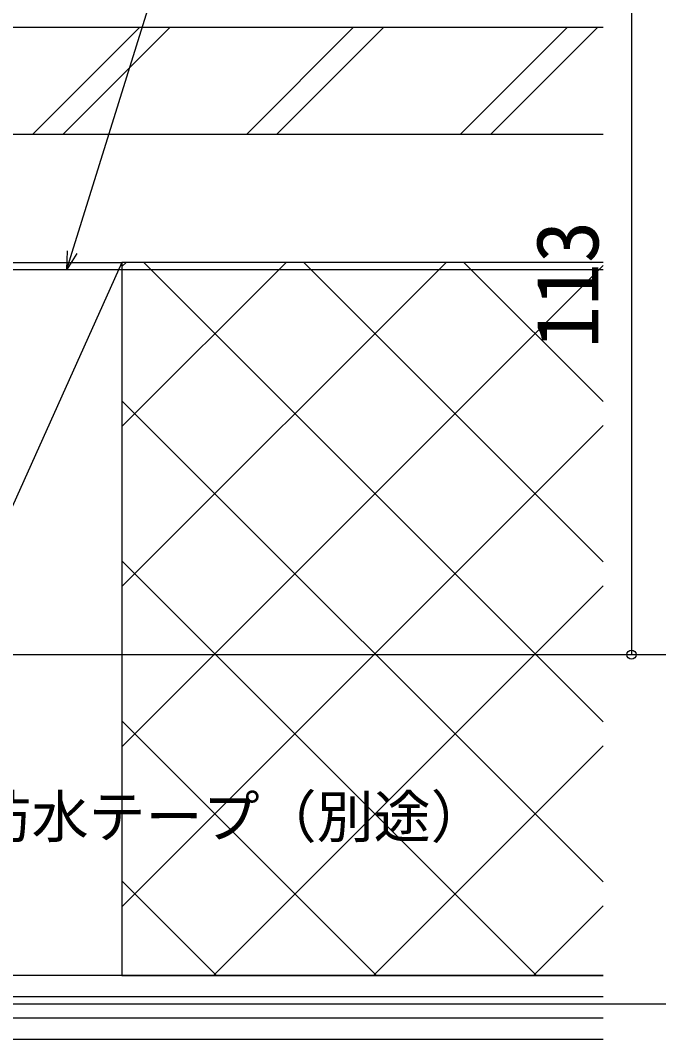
# Model space of a CAD drawing. Units: millimetres, scale not verified. Extents: x -538 to 512, y -790 to 792.
# Drawn here: x 317 to 406.5, y -568.1 to -425.2 of the extents above; entities that cross this region are included whole.
import ezdxf
from ezdxf.enums import TextEntityAlignment as Align

# ---------------------------------------------------------------- set-up
doc = ezdxf.new("R2010")
doc.units = ezdxf.units.MM
doc.header["$LTSCALE"] = 4
for name, color, linetype in [('0-7_YKK_D', 6, 'Continuous'), ('0-9_YSS_K', 3, 'Continuous'), ('0-A_YSS_KE', 3, 'Continuous')]:
    doc.layers.add(name, color=color, linetype=linetype)
doc.styles.add('ＭＳ ゴシック', font='')
doc.styles.get('ＭＳ ゴシック').set_extended_font_data('MS Gothic')

msp = doc.modelspace()

# ---------------------------------------------------------------- linework, layer by layer
at = {"layer": '0-7_YKK_D'}
for p, q in [((402.727, -401.123), (402.727, -514.123)), ((233.247, -514.123), (423.727, -514.123)), ((233.247, -514.123), (443.727, -514.123)), ((233.247, -514.123), (443.727, -514.123)), ((253.998, -514.123), (403.727, -514.123)), ((221.747, -563.123), (443.727, -563.123)), ((222.247, -563.123), (443.727, -563.123))]:
    msp.add_line(p, q, dxfattribs=at)
for points in [[(323.501, -460.123), (324.26, -457.688), (352.714, -366.479)], [(324.912, -457.892), (323.501, -460.123), (323.608, -457.485)]]:
    msp.add_lwpolyline(points, dxfattribs=at)
msp.add_circle((402.727, -514.123), 0.637, dxfattribs=at)
at = {"layer": '0-9_YSS_K'}
for p, q in [((318.748, -441.123), (333.748, -426.123)), ((322.99, -441.123), (337.99, -426.123)), ((348.748, -441.123), (363.748, -426.123)), ((352.99, -441.123), (367.99, -426.123)), ((378.748, -441.123), (393.748, -426.123)), ((382.99, -441.123), (397.99, -426.123)), ((331.245, -459.121), (286.245, -559.121)), ((331.247, -459.694), (331.819, -459.123)), ((331.247, -482.145), (354.27, -459.123)), ((331.247, -504.596), (376.72, -459.123)), ((331.247, -527.046), (398.738, -459.555)), ((334.311, -459.123), (398.738, -523.551)), ((356.761, -459.123), (398.738, -501.1)), ((379.212, -459.123), (398.738, -478.649)), ((331.247, -478.51), (398.738, -546.001)), ((331.247, -549.497), (398.738, -482.006)), ((331.247, -500.961), (389.409, -559.123)), ((344.072, -559.123), (398.738, -504.457)), ((331.247, -523.411), (366.959, -559.123)), ((366.523, -559.123), (398.738, -526.907)), ((331.247, -545.862), (344.508, -559.123)), ((388.974, -559.123), (398.738, -549.358)), ((398.738, -559.123), (286.245, -559.123)), ((398.738, -562.123), (286.245, -562.123)), ((398.738, -565.123), (286.245, -565.123)), ((398.738, -568.123), (286.245, -568.123))]:
    msp.add_line(p, q, dxfattribs=at)
at = {"layer": '0-A_YSS_KE'}
for p, q in [((268.748, -426.123), (398.738, -426.123)), ((268.748, -441.123), (398.738, -441.123)), ((287.248, -460.123), (398.745, -460.123)), ((398.738, -459.123), (331.247, -459.123))]:
    msp.add_line(p, q, dxfattribs=at)
msp.add_lwpolyline([(331.245, -559.121), (286.245, -559.121), (286.245, -459.121), (331.245, -459.121)], close=True, dxfattribs=at)
msp.add_lwpolyline([(331.247, -459.123), (331.247, -559.123), (398.738, -559.123)], dxfattribs=at)

# ---------------------------------------------------------------- texts
at = {"layer": '0-7_YKK_D', "style": 'ＭＳ ゴシック'}
msp.add_text('113', height=8.798, rotation=90, dxfattribs=at).set_placement((400.727, -471.191), align=Align.BOTTOM_LEFT)
msp.add_text('防水テープ（別途）', height=5.865, dxfattribs=at).set_placement((310.561, -541.544), align=Align.BOTTOM_LEFT)

doc.saveas('drawing.dxf')
